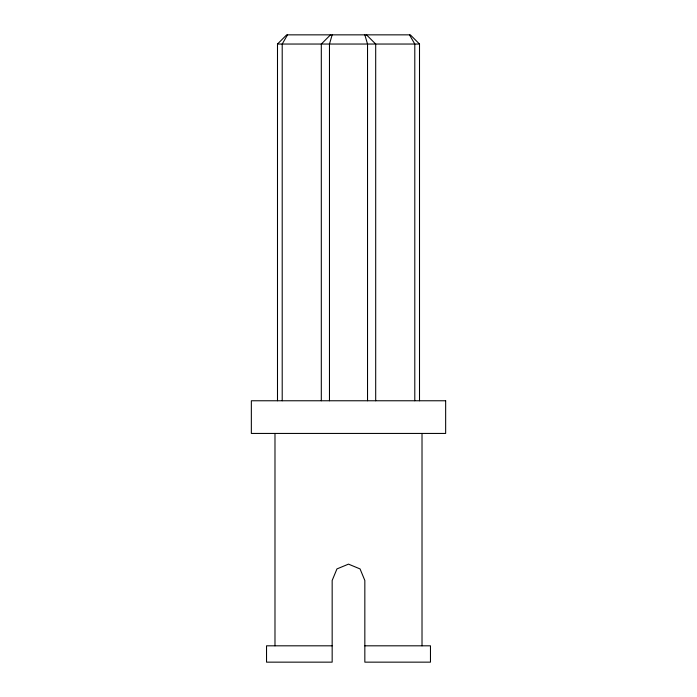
<?xml version="1.0" encoding="UTF-8"?>
<svg xmlns="http://www.w3.org/2000/svg" width="697" height="697" viewBox="0 0 697 697"><rect width="100%" height="100%" fill="white"/><g stroke="black" fill="none" stroke-linecap="round" stroke-linejoin="round"><path stroke-width="1.05" d="M332.164 34.85L329.472 44.042L329.472 400.766M287.512 34.85L282.207 44.042L282.207 400.766M277.493 400.766L277.493 44.042L286.676 34.85L410.324 34.85L419.507 44.042L419.507 400.766M330.491 34.85L321.308 44.042L321.308 400.766M277.493 44.042L419.507 44.042M332.164 645.814L266.533 645.814L266.533 662.15L332.164 662.15L332.164 580.47L336.947 568.918L348.5 564.134L360.053 568.918L364.836 580.47L364.836 662.15L430.467 662.15L430.467 645.814L364.836 645.814M366.509 34.85L375.692 44.042L375.692 400.766M409.488 34.85L414.793 44.042L414.793 400.766M364.836 34.85L367.528 44.042L367.528 400.766M422.016 433.438L422.016 645.814M274.984 433.438L274.984 645.814M445.653 400.766L251.347 400.766L251.347 433.438L445.653 433.438L445.653 400.766"/></g></svg>
